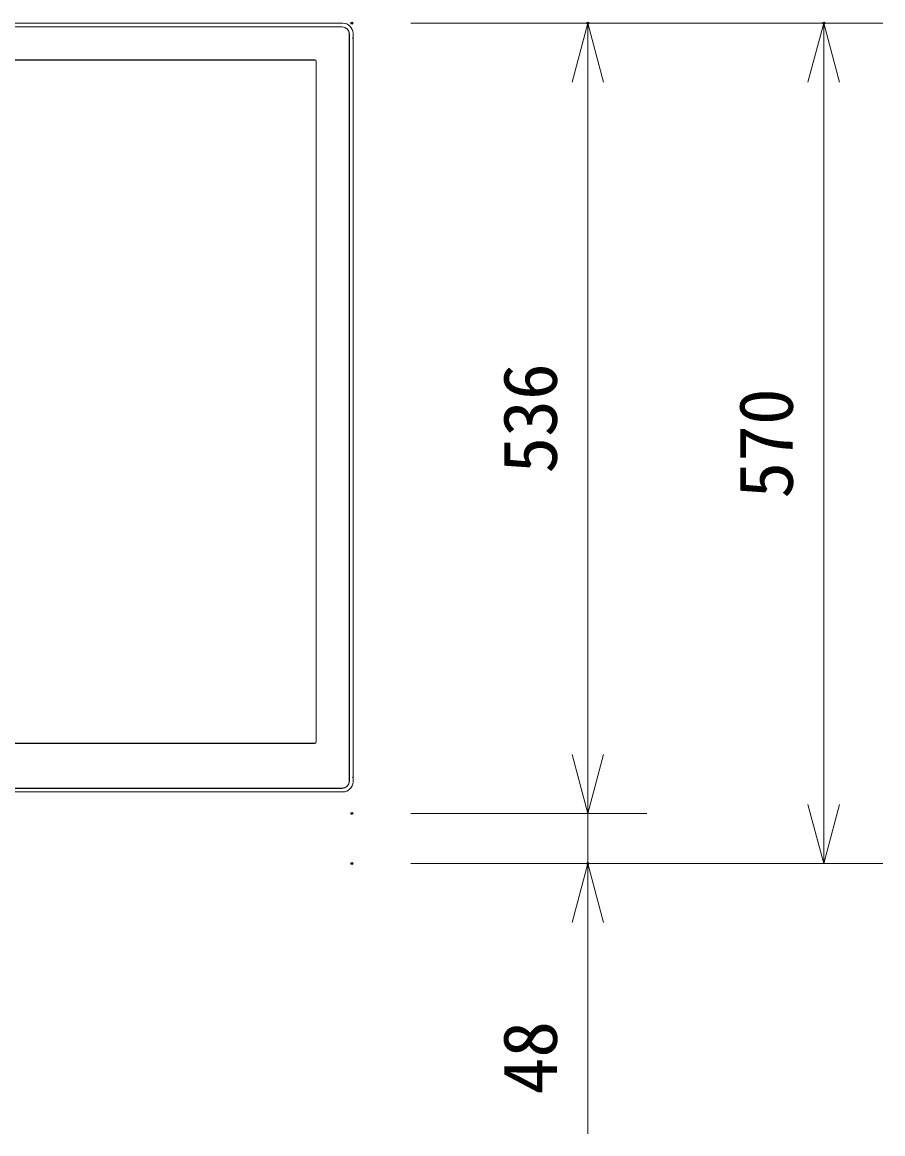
# Model space of a CAD drawing. Units: millimetres, scale not verified. Extents: x -62 to 63, y -57 to 57.
# Drawn here: x -8.87 to 20.31, y -10.9 to 26.8 of the extents above; entities that cross this region are included whole.
import ezdxf
from ezdxf.enums import TextEntityAlignment as Align

# ---------------------------------------------------------------- set-up
doc = ezdxf.new("R2010")
doc.units = ezdxf.units.MM
doc.header["$LTSCALE"] = 0.125
doc.header["$PDMODE"] = 32
doc.header["$PDSIZE"] = 0.0625
for name, color, linetype, lineweight in [('0-0_0', 7, 'Continuous', 9), ('0-4_GAIKEI', 1, 'Continuous', 18), ('0-5_SUNPO', 7, 'Continuous', 9)]:
    doc.layers.add(name, color=color, linetype=linetype, lineweight=lineweight)
doc.layers.add('0-1_DEFPOINTS', color=7, linetype='Continuous')
doc.styles.add('ＭＳ ゴシック', font='')
doc.styles.get('ＭＳ ゴシック').set_extended_font_data('MS Gothic')

# ---------------------------------------------------------------- blocks, each defined once
blk = doc.blocks.new('_OPEN30')
at = {"layer": '0-0_0'}
blk.add_line((0, 0), (-1, 0), dxfattribs=at)
blk.add_lwpolyline([(-1, 0.26795), (0, 0), (-1, -0.26795)], dxfattribs=at)
blk = doc.blocks.new('D11')
at = {"layer": '0-1_DEFPOINTS'}
for p in [(-1.2752, 30.0047), (6.7248, 30.0047), (-1.2752, 3.2097)]:
    blk.add_point(p, dxfattribs=at)
at = {"layer": '0-5_SUNPO'}
for p, q in [((0.7248, 30.0047), (8.7248, 30.0047)), ((6.7248, 5.2097), (6.7248, 28.0047)), ((0.7248, 3.2097), (8.7248, 3.2097))]:
    blk.add_line(p, q, dxfattribs=at)
at = {"layer": '0-5_SUNPO', "xscale": 2, "yscale": 2}
for p, rotation in [((6.7248, 30.0047), 90), ((6.7248, 3.2097), 270)]:
    blk.add_blockref('_OPEN30', p, dxfattribs=dict(at, rotation=rotation))
at = {"layer": '0-5_SUNPO', "style": 'ＭＳ ゴシック'}
blk.add_text('536', height=1.833, rotation=90, dxfattribs=at).set_placement((6.2248, 14.7322), align=Align.BOTTOM_LEFT)
blk = doc.blocks.new('D10')
at = {"layer": '0-1_DEFPOINTS'}
for p in [(-1.2752, 3.2097), (-1.2752, 1.5122), (6.7248, 1.5122)]:
    blk.add_point(p, dxfattribs=at)
at = {"layer": '0-5_SUNPO'}
for p, q in [((6.7248, 5.2097), (6.7248, 7.2097)), ((0.7248, 3.2097), (8.7248, 3.2097)), ((6.7248, 3.2097), (6.7248, 1.5122)), ((0.7248, 1.5122), (8.7248, 1.5122)), ((6.7248, -0.4878), (6.7248, -7.6545))]:
    blk.add_line(p, q, dxfattribs=at)
at = {"layer": '0-5_SUNPO', "xscale": 2, "yscale": 2}
for p, rotation in [((6.7248, 3.2097), 270), ((6.7248, 1.5122), 90)]:
    blk.add_blockref('_OPEN30', p, dxfattribs=dict(at, rotation=rotation))
at = {"layer": '0-5_SUNPO', "style": 'ＭＳ ゴシック'}
blk.add_text('48', height=1.833, rotation=90, dxfattribs=at).set_placement((6.2248, -6.3212), align=Align.BOTTOM_LEFT)
blk = doc.blocks.new('D9')
at = {"layer": '0-1_DEFPOINTS'}
for p in [(6.7248, 30.0047), (14.7248, 30.0047), (6.7248, 1.5122)]:
    blk.add_point(p, dxfattribs=at)
at = {"layer": '0-5_SUNPO'}
for p, q in [((8.7248, 30.0047), (16.7248, 30.0047)), ((14.7248, 3.5122), (14.7248, 28.0047)), ((8.7248, 1.5122), (16.7248, 1.5122))]:
    blk.add_line(p, q, dxfattribs=at)
at = {"layer": '0-5_SUNPO', "xscale": 2, "yscale": 2}
for p, rotation in [((14.7248, 30.0047), 90), ((14.7248, 1.5122), 270)]:
    blk.add_blockref('_OPEN30', p, dxfattribs=dict(at, rotation=rotation))
at = {"layer": '0-5_SUNPO', "style": 'ＭＳ ゴシック'}
blk.add_text('570', height=1.833, rotation=90, dxfattribs=at).set_placement((14.2248, 13.8834), align=Align.BOTTOM_LEFT)

msp = doc.modelspace()

# ---------------------------------------------------------------- linework, layer by layer
at = {"layer": '0-4_GAIKEI', "color": 7}
for p, q in [((-40.973, 26.7637), (1.992, 26.7637)), ((2.342, 26.4137), (2.342, 26.2787)), ((2.342, 26.2487), (2.342, 1.2087)), ((2.342, 1.1787), (2.342, 1.0437)), ((1.992, 0.6937), (-40.973, 0.6937))]:
    msp.add_line(p, q, dxfattribs=at)
at = {"layer": '0-4_GAIKEI'}
for p, q in [((-40.9505, 26.6412), (1.9695, 26.6412)), ((1.9695, 26.6362), (-40.9505, 26.6362)), ((1.9695, 26.6412), (1.9695, 26.6362)), ((2.2195, 26.3912), (2.2145, 26.3912)), ((2.2145, 1.0662), (2.2145, 26.3912)), ((2.2195, 26.3912), (2.2195, 1.0662)), ((1.042, 25.5137), (-40.023, 25.5137)), ((1.092, 2.3937), (1.092, 25.4637)), ((1.097, 25.4637), (1.092, 25.4637)), ((1.097, 25.4637), (1.097, 2.3937)), ((-40.023, 2.3437), (1.042, 2.3437)), ((1.042, 2.3387), (-40.023, 2.3387)), ((1.042, 2.3437), (1.042, 2.3387)), ((1.097, 2.3937), (1.092, 2.3937)), ((-40.9505, 0.8212), (1.9695, 0.8212)), ((1.9695, 0.8162), (-40.9505, 0.8162)), ((1.9695, 0.8212), (1.9695, 0.8162)), ((2.2195, 1.0662), (2.2145, 1.0662))]:
    msp.add_line(p, q, dxfattribs=at)
msp.add_lwpolyline([(-40.023, 25.5187), (1.042, 25.5187), (1.042, 25.5137)], dxfattribs=at)
at = {"layer": '0-4_GAIKEI', "color": 7}
for centre, radius, start, end in [((1.992, 26.4137), 0.35, 0, 90), ((2.327, 26.2787), 0.015, 270, 0), ((2.327, 26.2487), 0.015, 0, 90), ((2.327, 1.2087), 0.015, 270, 0), ((2.327, 1.1787), 0.015, 0, 90), ((1.992, 1.0437), 0.35, 270, 0)]:
    msp.add_arc(centre, radius, start, end, dxfattribs=at)
at = {"layer": '0-4_GAIKEI'}
for centre, radius, start, end in [((1.9695, 26.3912), 0.25, 0, 90), ((1.9695, 26.3912), 0.245, 0, 90), ((1.042, 25.4637), 0.055, 0, 90), ((1.042, 25.4637), 0.05, 0, 90), ((1.042, 2.3937), 0.05, 270, 0), ((1.042, 2.3937), 0.055, 270, 0), ((1.9695, 1.0662), 0.25, 270, 0), ((1.9695, 1.0662), 0.245, 270, 0)]:
    msp.add_arc(centre, radius, start, end, dxfattribs=at)

# ---------------------------------------------------------------- block references
at = {"layer": '0-5_SUNPO'}
for name in ['D11', 'D9', 'D10']:
    msp.add_blockref(name, (3.5809, -3.2409), dxfattribs=at)

doc.saveas('drawing.dxf')
